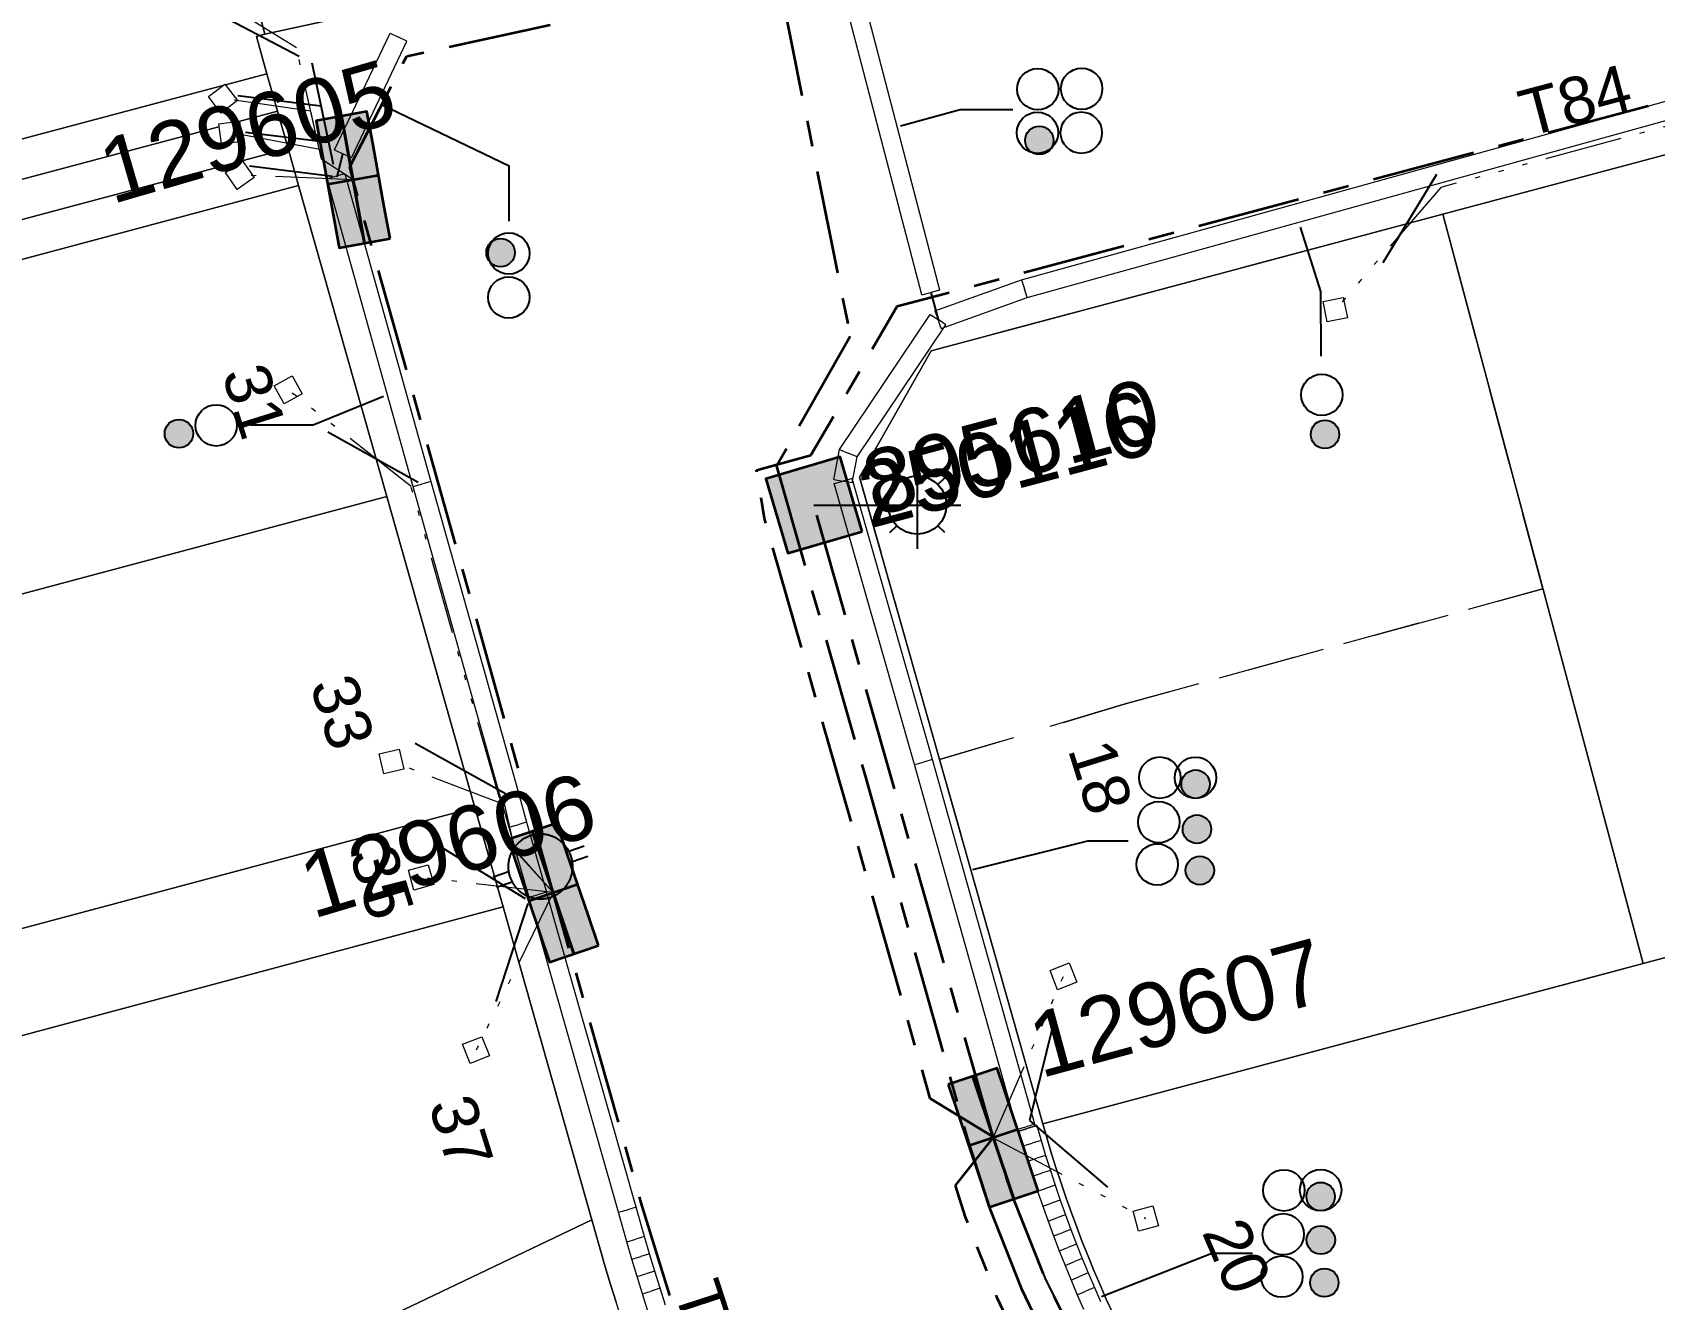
# Model space of a CAD drawing. Header units: metres. Extents: x 308278 to 310511, y 6271134 to 6272874.
# Drawn here: x 308946.9 to 309009.6, y 6272434.3 to 6272483.3 of the extents above; entities that cross this region are included whole.
import ezdxf
from ezdxf.enums import TextEntityAlignment as Align

# ---------------------------------------------------------------- set-up
doc = ezdxf.new("R2010")
doc.units = ezdxf.units.M
doc.set_wipeout_variables(frame=1)
for name, pattern in [('Cable Exist UG', [7, 4, -1, 1, -1]), ('Dash', [5, 3, -2]), ('DOT', [6.35, 0, -6.35]), ('PHANTOMX2', [6.6, 3, -0.75, 0.2, -0.75, 0.2, -0.75, 0.2, -0.75])]:
    doc.linetypes.add(name, pattern=pattern)
doc.layers.get('0').update_dxf_attribs({"color": 6})
for name, color, linetype, lineweight in [('_User Miscellaneous1', 30, 'Continuous', 13), ('_User_HV_Exist', 1, 'Continuous', 35), ('_User_LV_Exist', 5, 'Continuous', 35), ('_User_SL_Exist', 4, 'Continuous', 35), ('Cadastre Developer_SP_EXT', 98, 'Continuous', 15), ('Cadastre Land Parcels_SP_EXT', 118, 'Continuous', 15), ('Cadastre Roads_SP_EXT', 218, 'Continuous', 15), ('Mains_HV_EXT', 13, 'Continuous', 25), ('Mains_LV_EXT', 163, 'Continuous', 25), ('Mains_LV_SL_EXT', 135, 'Continuous', 25), ('Services_SP_EXT', 42, 'PHANTOMX2', 20)]:
    doc.layers.add(name, color=color, linetype=linetype, lineweight=lineweight)
for name, color, linetype in [('Duct_SP_EXT', 30, 'Continuous'), ('Equip_LV_EXT', 7, 'Continuous'), ('Equip_SP_SL_EXT', 7, 'Continuous'), ('SupportsUG_SP_LV_EXT', 7, 'Continuous'), ('SupportsUG_SP_LV_SL_EXT', 7, 'Continuous'), ('Trench_SP_EXT', 7, 'Continuous')]:
    doc.layers.add(name, color=color, linetype=linetype)
doc.styles.add('COLUMN_LABEL', font='arial.ttf', dxfattribs={"height": 2})
doc.styles.add('iecARIAL', font='arial.ttf', dxfattribs={"height": 2})
doc.styles.add('POLE_LABEL', font='arial.ttf', dxfattribs={"height": 2})
doc.styles.add('SL_LABEL', font='arial.ttf', dxfattribs={"height": 2})
doc.styles.get("Standard").update_dxf_attribs({"font": 'arial.ttf'})

# ---------------------------------------------------------------- blocks, each defined once
blk = doc.blocks.new('COLUMN_EXT')
blk.add_hatch(color=256).paths.add_polyline_path([(1.5, -1.5), (1.5, 1.5), (-1.5, 1.5), (-1.5, -1.5)])
blk.add_lwpolyline([(1.5, 1.5), (-1.5, 1.5), (-1.5, -1.5), (1.5, -1.5)], close=True)
at = {"flags": 9}
for tag, p in [('SUBURB', (-1.813, 1.8)), ('NOTES', (-1.813, 2)), ('STREETNAME', (-1.813, 1.6)), ('LOCATION', (-1.813, 1.4)), ('LEGEND', (-1.813, 1.2)), ('OWNED_BY', (-1.813, 0.6)), ('USAGE', (-1.813, 1)), ('STATE', (-1.813, 0.8)), ('COLUMN_TYPE', (-1.813, 0.4))]:
    blk.add_attdef(tag, text='', height=0.2, rotation=180, dxfattribs=at).set_placement(p, align=Align.MIDDLE_LEFT)
at = {"flags": 1}
blk.add_attdef('Z', (-1.813, 2.351), '', height=0.2, rotation=180, dxfattribs=at)
at = {"flags": 9}
for tag, style, p in [('STRUCTURE_PLANT_NUMBER', 'POLE_LABEL', (-1.813, -0.031)), ('STREET_CODE', 'COLUMN_LABEL', (-1.813, 0.2))]:
    blk.add_attdef(tag, text='', height=0.2, rotation=180, dxfattribs=dict(at, style=style)).set_placement(p, align=Align.MIDDLE_LEFT)
at = {"style": 'COLUMN_LABEL', "width": 0.9, "flags": 8}
blk.add_attdef('ASSET_NUM', text='', height=2, rotation=270, dxfattribs=at).set_placement((2, -4), align=Align.MIDDLE_LEFT)
blk = doc.blocks.new('PILLAR_EXT')
blk.add_hatch(color=256).paths.add_polyline_path([(-2.5, 1), (-2.5, -1), (2.5, -1), (2.5, 1)])
for p, q in [((0, 1), (0, -1)), ((-2.5, 0), (2.5, 0))]:
    blk.add_line(p, q)
at = {"ltscale": 10}
blk.add_line((2.5, 0), (-2.5, 0), dxfattribs=at)
blk.add_lwpolyline([(-2.5, -1), (-1.25, -1), (1.25, -1), (2.5, -1), (2.5, 1), (-2.5, 1)], close=True)
at = {"width": 0.9, "flags": 8}
blk.add_attdef('ASSET_NUM', text='', height=2, rotation=90, dxfattribs=at).set_placement((-2, 4), align=Align.MIDDLE_LEFT)
for tag, p, flags in [('OWNED_BY', (0, -0.2), 9), ('STATE', (0, -0.4), 9), ('SUPPORT_TYPE', (0, -0.6), 9), ('USAGE', (0, -0.8), 9), ('LEGEND', (0, -1), 9), ('LOCATION', (0, -1.2), 9), ('NOTES', (0, -1.4), 9), ('STREETNAME', (0, -1.8), 9), ('SUBURB', (0, -2), 1), ('PARENT', (0, -1.6), 9)]:
    blk.add_attdef(tag, p, '', height=0.2, dxfattribs=dict(flags=flags))
blk = doc.blocks.new('DUCT_EXT')
blk.add_circle((0, 0.8), 0.8)
at = {"flags": 1}
blk.add_attdef('Z', (0, 0), '', height=0.2, dxfattribs=at)
at = {"flags": 9}
for tag, p in [('DUCT_CODE', (0, 0)), ('XSECT_TYPE', (0, -0.2)), ('STATE', (0, -0.6)), ('FB_REFERENCE', (0, -0.4)), ('NOTES', (0, -0.8))]:
    blk.add_attdef(tag, text='', height=0.2, dxfattribs=at).set_placement(p, align=Align.MIDDLE_LEFT)
blk = doc.blocks.new('*U479')
at = {"transparency": 33554687, "flags": 9}
for tag, p in [('LRATECODE', (-7.4, 0)), ('LOUTREACHVOCAB', (-7.2, 0)), ('LOUTREACH', (-7, 0)), ('LANTNUMBER', (-6.6, 0)), ('LNEW', (-6.4, 0)), ('LMASTVOCAB', (-6.2, 0)), ('LMAST', (-6, 0)), ('LLAMPVOCAB', (-5.8, 0)), ('LLAMP', (-5.6, 0)), ('LEXIST', (-5.4, 0)), ('LCHARGE3PERCENT', (-5.2, 0)), ('LCHARGE3', (-5, 0)), ('LCHARGE2PERCENT', (-4.8, 0)), ('LCHARGE2', (-4.6, 0)), ('LCHARGE1PERCENT', (-4.4, 0)), ('LCHARGE1', (-4.2, 0)), ('LCATEGORY', (-4, 0)), ('LBRACKETVOCAB', (-3.8, 0)), ('LBRACKET', (-3.6, 0)), ('LKINGHEIGHT', (-3.4, 0)), ('CREPLACE', (-3.2, 0)), ('CREMOVE', (-3, 0)), ('CNUMBER', (-2.8, 0)), ('CNEW', (-2.6, 0)), ('CEXIST', (-2.4, 0)), ('USAGE', (-2.2, 0)), ('STATE', (-2, 0)), ('OWNED_BY', (-1.8, 0)), ('ORIENTATION', (-1.6, 0)), ('OPERATING_VOLTAGE', (-1.4, 0)), ('NO_PHASES', (-1.2, 0)), ('LANTERN_TYPE', (-1, 0)), ('LANTERN_PURPOSE', (-0.8, 0)), ('CONTROL_TYPE', (-0.6, 0)), ('CONSTRUCTED_VOLTAGE', (-0.4, 0))]:
    blk.add_attdef(tag, text='', height=0.001, rotation=270, dxfattribs=at).set_placement(p, align=Align.MIDDLE_LEFT)
at = {"transparency": 33554687, "style": 'SL_LABEL', "flags": 9}
blk.add_attdef('STREET_CODE', text='', height=0.001, rotation=270, dxfattribs=at).set_placement((0.001, 0), align=Align.MIDDLE_LEFT)
at = {"transparency": 33554687, "flags": 1}
blk.add_attdef('Z', (0, 0), '', height=0.001, rotation=270, dxfattribs=at)
at = {"transparency": 33554687, "width": 0.9}
blk.add_attdef('LNUMBER', text='', height=1, dxfattribs=at).set_placement((7, -1), align=Align.MIDDLE_LEFT)
at = {"transparency": 33554687, "flags": 9}
for tag, p in [('LREMOVE', (0, -7.6)), ('LREPLACE', (0, -7.8)), ('LTYPE', (0, -8)), ('LTYPEVOCAB', (0, -8.2)), ('LEGEND', (0, -8.4)), ('SUBURB', (0, -8.6)), ('STREETNAME', (0, -8.8)), ('LOCATION', (0, -9)), ('NOTES', (0, -9.2)), ('MAINTAINED_BY', (0, -9.863))]:
    blk.add_attdef(tag, text='', height=0.001, dxfattribs=at).set_placement(p, align=Align.MIDDLE_LEFT)
blk.add_attdef('OPERATED_BY', (0, -9.607), '', height=0.001, dxfattribs=at)
at = {"linetype": 'DOT', "transparency": 33554687}
blk.add_wipeout([(5.688, 0), (5.061, -1.061), (4, -1.688), (2.939, -1.061), (2.313, 0), (2.939, 1.061), (4, 1.687), (5.061, 1.061)], dxfattribs=at)
at = {"transparency": 33554687}
for p, q in [((4, 1.687), (4, 0)), ((2.939, 1.061), (3.205, 0.795)), ((5.061, 1.061), (4.795, 0.795)), ((0, 0), (4, 0)), ((4, 0), (5.688, 0)), ((4, 0), (4, -1.688)), ((2.939, -1.061), (3.205, -0.795)), ((5.061, -1.061), (4.795, -0.795))]:
    blk.add_line(p, q, dxfattribs=at)
blk.add_circle((4, 0), 1.125, dxfattribs=at)
blk = doc.blocks.new('CCP_EXT')
at = {"flags": 9}
for tag, p in [('OWNED_BY', (0, -1)), ('USAGE', (0, -1.2)), ('STATE', (0, -1.8)), ('LEGEND', (0, -1.4)), ('LIFE_SUPPORT', (0, -1.6)), ('NOTES', (0, -2))]:
    blk.add_attdef(tag, text='', height=0.2, dxfattribs=at).set_placement(p, align=Align.MIDDLE_LEFT)
at = {"transparency": 33554687}
blk.add_wipeout([(0, 0.566), (0.566, 0), (0, -0.566), (-0.566, 0)], dxfattribs=at)
blk.add_lwpolyline([(-0.566, 0), (0, 0.566), (0.566, 0), (0, -0.566), (-0.566, 0)])
at = {"flags": 1}
blk.add_attdef('Z', (0, 0), '', height=0.2, dxfattribs=at)
at = {"flags": 9}
for tag, p in [('CCP_TYPE', (0, 0)), ('OPERATING_VOLTAGE', (0, -0.6)), ('CONSTRUCTED_VOLTAGE', (0, -0.2)), ('NO_PHASES', (0, -0.4)), ('ORIENTATION', (0, -0.8))]:
    blk.add_attdef(tag, text='', height=0.2, dxfattribs=at).set_placement(p, align=Align.MIDDLE_LEFT)
blk = doc.blocks.new('LV_UG_LINKS_OPEN_EXT')
at = {"layer": 'Equip_LV_EXT'}
for tag, height, flags, p in [('ACTUAL_STATUS', 0.167, 9, (3.167, -1.667)), ('CONSTRUCTED_VOLTAGE', 0.167, 9, (3.167, -1.833)), ('OPERATING_VOLTAGE', 0.2, 9, (3, -2.6)), ('NO_PHASES', 0.167, 9, (3.167, -2)), ('ORIENTATION', 0.2, 9, (3, -2.8)), ('STATE', 0.2, 9, (3, -3)), ('SWITCH_TYPE', 0.2, 9, (3, -3.2)), ('OWNED_BY', 0.2, 9, (3, -3.8)), ('USAGE', 0.2, 9, (3, -3.4)), ('NOTES', 0.2, 9, (3, -3.6)), ('OPERATED_BY', 0.2, 9, (3, -4)), ('MAINTAINED_BY', 0.2, 9, (3, -4.2)), ('NUMBER_OF_PHASES', 0.2, 9, (3, -4.4)), ('TYPE', 0.2, 9, (3, -4.6)), ('Z', 0.2, 1, (3, -4.8))]:
    blk.add_attdef(tag, text='', height=height, dxfattribs=dict(at, flags=flags)).set_placement(p, align=Align.MIDDLE_LEFT)
at = {"transparency": 33554687}
blk.add_wipeout([(4, 1.25), (3.969, 1.25), (3.939, 1.248), (3.908, 1.247), (3.877, 1.244), (3.847, 1.241), (3.817, 1.236), (3.786, 1.232), (3.756, 1.226), (3.726, 1.22), (3.696, 1.213), (3.667, 1.205), (3.637, 1.196), (3.608, 1.187), (3.579, 1.177), (3.55, 1.166), (3.522, 1.155), (3.493, 1.143), (3.466, 1.13), (3.438, 1.117), (3.411, 1.102), (3.384, 1.088), (3.357, 1.072), (3.331, 1.056), (3.306, 1.039), (3.28, 1.022), (3.255, 1.004), (3.231, 0.985), (3.207, 0.966), (3.184, 0.947), (3.161, 0.926), (3.138, 0.905), (3.116, 0.884), (3.095, 0.862), (3.074, 0.839), (3.053, 0.816), (3.034, 0.793), (3.015, 0.769), (2.996, 0.745), (2.978, 0.72), (2.961, 0.694), (2.944, 0.669), (2.928, 0.643), (2.912, 0.616), (2.898, 0.589), (2.883, 0.562), (2.87, 0.534), (2.857, 0.507), (2.845, 0.478), (2.834, 0.45), (2.823, 0.421), (2.813, 0.392), (2.804, 0.363), (2.795, 0.333), (2.787, 0.304), (2.78, 0.274), (2.774, 0.244), (2.768, 0.214), (2.764, 0.183), (2.759, 0.153), (2.756, 0.123), (2.753, 0.092), (2.752, 0.061), (2.75, 0.031), (2.75, 0), (2.75, -0.031), (2.752, -0.061), (2.753, -0.092), (2.756, -0.123), (2.759, -0.153), (2.764, -0.183), (2.768, -0.214), (2.774, -0.244), (2.78, -0.274), (2.787, -0.304), (2.795, -0.333), (2.804, -0.363), (2.813, -0.392), (2.823, -0.421), (2.834, -0.45), (2.845, -0.478), (2.857, -0.507), (2.87, -0.534), (2.883, -0.562), (2.898, -0.589), (2.912, -0.616), (2.928, -0.643), (2.944, -0.669), (2.961, -0.694), (2.978, -0.72), (2.996, -0.745), (3.015, -0.769), (3.034, -0.793), (3.053, -0.816), (3.074, -0.839), (3.095, -0.862), (3.116, -0.884), (3.138, -0.905), (3.161, -0.926), (3.184, -0.947), (3.207, -0.966), (3.231, -0.985), (3.255, -1.004), (3.28, -1.022), (3.306, -1.039), (3.331, -1.056), (3.357, -1.072), (3.384, -1.088), (3.411, -1.102), (3.438, -1.117), (3.466, -1.13), (3.493, -1.143), (3.522, -1.155), (3.55, -1.166), (3.579, -1.177), (3.608, -1.187), (3.637, -1.196), (3.667, -1.205), (3.696, -1.213), (3.726, -1.22), (3.756, -1.226), (3.786, -1.232), (3.817, -1.236), (3.847, -1.241), (3.877, -1.244), (3.908, -1.247), (3.939, -1.248), (3.969, -1.25), (4, -1.25), (4.031, -1.25), (4.061, -1.248), (4.092, -1.247), (4.123, -1.244), (4.153, -1.241), (4.183, -1.236), (4.214, -1.232), (4.244, -1.226), (4.274, -1.22), (4.304, -1.213), (4.333, -1.205), (4.363, -1.196), (4.392, -1.187), (4.421, -1.177), (4.45, -1.166), (4.478, -1.155), (4.507, -1.143), (4.534, -1.13), (4.562, -1.117), (4.589, -1.102), (4.616, -1.088), (4.643, -1.072), (4.669, -1.056), (4.694, -1.039), (4.72, -1.022), (4.745, -1.004), (4.769, -0.985), (4.793, -0.966), (4.816, -0.947), (4.839, -0.926), (4.862, -0.905), (4.884, -0.884), (4.905, -0.862), (4.926, -0.839), (4.947, -0.816), (4.966, -0.793), (4.985, -0.769), (5.004, -0.745), (5.022, -0.72), (5.039, -0.694), (5.056, -0.669), (5.072, -0.643), (5.088, -0.616), (5.102, -0.589), (5.117, -0.562), (5.13, -0.534), (5.143, -0.507), (5.155, -0.478), (5.166, -0.45), (5.177, -0.421), (5.187, -0.392), (5.196, -0.363), (5.205, -0.333), (5.213, -0.304), (5.22, -0.274), (5.226, -0.244), (5.232, -0.214), (5.236, -0.183), (5.241, -0.153), (5.244, -0.123), (5.247, -0.092), (5.248, -0.061), (5.25, -0.031), (5.25, 0), (5.25, 0.031), (5.248, 0.061), (5.247, 0.092), (5.244, 0.123), (5.241, 0.153), (5.236, 0.183), (5.232, 0.214), (5.226, 0.244), (5.22, 0.274), (5.213, 0.304), (5.205, 0.333), (5.196, 0.363), (5.187, 0.392), (5.177, 0.421), (5.166, 0.45), (5.155, 0.478), (5.143, 0.507), (5.13, 0.534), (5.117, 0.562), (5.102, 0.589), (5.088, 0.616), (5.072, 0.643), (5.056, 0.669), (5.039, 0.694), (5.022, 0.72), (5.004, 0.745), (4.985, 0.769), (4.966, 0.793), (4.947, 0.816), (4.926, 0.839), (4.905, 0.862), (4.884, 0.884), (4.862, 0.905), (4.839, 0.926), (4.816, 0.947), (4.793, 0.966), (4.769, 0.985), (4.745, 1.004), (4.72, 1.022), (4.694, 1.039), (4.669, 1.056), (4.643, 1.072), (4.616, 1.088), (4.589, 1.102), (4.562, 1.117), (4.534, 1.13), (4.507, 1.143), (4.478, 1.155), (4.45, 1.166), (4.421, 1.177), (4.392, 1.187), (4.363, 1.196), (4.333, 1.205), (4.304, 1.213), (4.274, 1.22), (4.244, 1.226), (4.214, 1.232), (4.183, 1.236), (4.153, 1.241), (4.123, 1.244), (4.092, 1.247), (4.061, 1.248), (4.031, 1.25)], dxfattribs=at).dxf.layer = 'Equip_LV_EXT'
at = {"layer": 'Equip_LV_EXT'}
for p, q in [((3.792, 1.863), (3.792, 1.232)), ((4.208, 1.863), (4.208, 1.232)), ((3.792, -1.232), (3.792, -1.863)), ((4.208, -1.232), (4.208, -1.863))]:
    blk.add_line(p, q, dxfattribs=at)
at = {"layer": 'Equip_LV_EXT', "flags": 128}
blk.add_lwpolyline([(4, 1.25), (3.969, 1.25), (3.939, 1.248), (3.908, 1.247), (3.877, 1.244), (3.847, 1.241), (3.817, 1.236), (3.786, 1.232), (3.756, 1.226), (3.726, 1.22), (3.696, 1.213), (3.667, 1.205), (3.637, 1.196), (3.608, 1.187), (3.579, 1.177), (3.55, 1.166), (3.522, 1.155), (3.493, 1.143), (3.466, 1.13), (3.438, 1.117), (3.411, 1.102), (3.384, 1.088), (3.357, 1.072), (3.331, 1.056), (3.306, 1.039), (3.28, 1.022), (3.255, 1.004), (3.231, 0.985), (3.207, 0.966), (3.184, 0.947), (3.161, 0.926), (3.138, 0.905), (3.116, 0.884), (3.095, 0.862), (3.074, 0.839), (3.053, 0.816), (3.034, 0.793), (3.015, 0.769), (2.996, 0.745), (2.978, 0.72), (2.961, 0.694), (2.944, 0.669), (2.928, 0.643), (2.912, 0.616), (2.898, 0.589), (2.883, 0.562), (2.87, 0.534), (2.857, 0.507), (2.845, 0.478), (2.834, 0.45), (2.823, 0.421), (2.813, 0.392), (2.804, 0.363), (2.795, 0.333), (2.787, 0.304), (2.78, 0.274), (2.774, 0.244), (2.768, 0.214), (2.764, 0.183), (2.759, 0.153), (2.756, 0.123), (2.753, 0.092), (2.752, 0.061), (2.75, 0.031), (2.75, 0), (2.75, -0.031), (2.752, -0.061), (2.753, -0.092), (2.756, -0.123), (2.759, -0.153), (2.764, -0.183), (2.768, -0.214), (2.774, -0.244), (2.78, -0.274), (2.787, -0.304), (2.795, -0.333), (2.804, -0.363), (2.813, -0.392), (2.823, -0.421), (2.834, -0.45), (2.845, -0.478), (2.857, -0.507), (2.87, -0.534), (2.883, -0.562), (2.898, -0.589), (2.912, -0.616), (2.928, -0.643), (2.944, -0.669), (2.961, -0.694), (2.978, -0.72), (2.996, -0.745), (3.015, -0.769), (3.034, -0.793), (3.053, -0.816), (3.074, -0.839), (3.095, -0.862), (3.116, -0.884), (3.138, -0.905), (3.161, -0.926), (3.184, -0.947), (3.207, -0.966), (3.231, -0.985), (3.255, -1.004), (3.28, -1.022), (3.306, -1.039), (3.331, -1.056), (3.357, -1.072), (3.384, -1.088), (3.411, -1.102), (3.438, -1.117), (3.466, -1.13), (3.493, -1.143), (3.522, -1.155), (3.55, -1.166), (3.579, -1.177), (3.608, -1.187), (3.637, -1.196), (3.667, -1.205), (3.696, -1.213), (3.726, -1.22), (3.756, -1.226), (3.786, -1.232), (3.817, -1.236), (3.847, -1.241), (3.877, -1.244), (3.908, -1.247), (3.939, -1.248), (3.969, -1.25), (4, -1.25), (4.031, -1.25), (4.061, -1.248), (4.092, -1.247), (4.123, -1.244), (4.153, -1.241), (4.183, -1.236), (4.214, -1.232), (4.244, -1.226), (4.274, -1.22), (4.304, -1.213), (4.333, -1.205), (4.363, -1.196), (4.392, -1.187), (4.421, -1.177), (4.45, -1.166), (4.478, -1.155), (4.507, -1.143), (4.534, -1.13), (4.562, -1.117), (4.589, -1.102), (4.616, -1.088), (4.643, -1.072), (4.669, -1.056), (4.694, -1.039), (4.72, -1.022), (4.745, -1.004), (4.769, -0.985), (4.793, -0.966), (4.816, -0.947), (4.839, -0.926), (4.862, -0.905), (4.884, -0.884), (4.905, -0.862), (4.926, -0.839), (4.947, -0.816), (4.966, -0.793), (4.985, -0.769), (5.004, -0.745), (5.022, -0.72), (5.039, -0.694), (5.056, -0.669), (5.072, -0.643), (5.088, -0.616), (5.102, -0.589), (5.117, -0.562), (5.13, -0.534), (5.143, -0.507), (5.155, -0.478), (5.166, -0.45), (5.177, -0.421), (5.187, -0.392), (5.196, -0.363), (5.205, -0.333), (5.213, -0.304), (5.22, -0.274), (5.226, -0.244), (5.232, -0.214), (5.236, -0.183), (5.241, -0.153), (5.244, -0.123), (5.247, -0.092), (5.248, -0.061), (5.25, -0.031), (5.25, 0), (5.25, 0.031), (5.248, 0.061), (5.247, 0.092), (5.244, 0.123), (5.241, 0.153), (5.236, 0.183), (5.232, 0.214), (5.226, 0.244), (5.22, 0.274), (5.213, 0.304), (5.205, 0.333), (5.196, 0.363), (5.187, 0.392), (5.177, 0.421), (5.166, 0.45), (5.155, 0.478), (5.143, 0.507), (5.13, 0.534), (5.117, 0.562), (5.102, 0.589), (5.088, 0.616), (5.072, 0.643), (5.056, 0.669), (5.039, 0.694), (5.022, 0.72), (5.004, 0.745), (4.985, 0.769), (4.966, 0.793), (4.947, 0.816), (4.926, 0.839), (4.905, 0.862), (4.884, 0.884), (4.862, 0.905), (4.839, 0.926), (4.816, 0.947), (4.793, 0.966), (4.769, 0.985), (4.745, 1.004), (4.72, 1.022), (4.694, 1.039), (4.669, 1.056), (4.643, 1.072), (4.616, 1.088), (4.589, 1.102), (4.562, 1.117), (4.534, 1.13), (4.507, 1.143), (4.478, 1.155), (4.45, 1.166), (4.421, 1.177), (4.392, 1.187), (4.363, 1.196), (4.333, 1.205), (4.304, 1.213), (4.274, 1.22), (4.244, 1.226), (4.214, 1.232), (4.183, 1.236), (4.153, 1.241), (4.123, 1.244), (4.092, 1.247), (4.061, 1.248), (4.031, 1.25)], close=True, dxfattribs=at)
blk = doc.blocks.new('CABLE_LARGE_EXT')
h = blk.add_hatch(color=256)
edge = h.paths.add_edge_path()
edge.add_arc((0, 0.55), 0.55, 0, 360)
blk.add_circle((0, 0.55), 0.55)
at = {"flags": 1}
blk.add_attdef('Z', (0, 0), '', height=0.2, dxfattribs=at)
at = {"flags": 9}
for tag, p in [('COND_CODE', (0, 0)), ('XSECT_SIZE', (0, -0.6)), ('STATE', (0, -0.4)), ('FB_REFERENCE', (0, -0.2)), ('NOTES', (0, -0.8))]:
    blk.add_attdef(tag, text='', height=0.2, dxfattribs=at).set_placement(p, align=Align.MIDDLE_LEFT)

msp = doc.modelspace()

# ---------------------------------------------------------------- linework, layer by layer
at = {"layer": '_User Miscellaneous1'}
for p, q in [((308981.283, 6272473.166), (308977.798, 6272486.508)), ((308981.98, 6272473.348), (308978.495, 6272486.69)), ((308958.552, 6272478.772), (308960.702, 6272483.295)), ((308960.702, 6272483.295), (308961.027, 6272483.141)), ((308959.203, 6272478.463), (308961.352, 6272482.986)), ((308961.352, 6272482.986), (308961.027, 6272483.141)), ((308985.136, 6272473.75), (309016.954, 6272482.571)), ((308958.552, 6272478.772), (308958.877, 6272478.618)), ((308959.203, 6272478.463), (308958.877, 6272478.618)), ((308958.255, 6272477.658), (308958.601, 6272477.755)), ((308958.255, 6272477.658), (308961.588, 6272465.747)), ((308958.948, 6272477.852), (308958.601, 6272477.755)), ((308958.948, 6272477.852), (308962.281, 6272465.941)), ((308981.283, 6272473.166), (308981.632, 6272473.257)), ((308981.98, 6272473.348), (308981.632, 6272473.257)), ((308981.784, 6272472.549), (308985.136, 6272473.75)), ((308985.136, 6272473.75), (308985.245, 6272473.406)), ((308985.354, 6272473.063), (308985.245, 6272473.406)), ((308981.784, 6272472.549), (308981.905, 6272472.21)), ((308982.027, 6272471.871), (308985.354, 6272473.063)), ((308981.606, 6272472.41), (308981.905, 6272472.21)), ((308982.204, 6272472.009), (308981.905, 6272472.21)), ((308982.027, 6272471.871), (308981.905, 6272472.21)), ((308961.588, 6272465.747), (308961.934, 6272465.844)), ((308962.281, 6272465.941), (308961.934, 6272465.844)), ((308962.281, 6272465.941), (308965.667, 6272453.896)), ((308980.997, 6272454.992), (308981.343, 6272455.09)), ((308984.963, 6272440.886), (308980.997, 6272454.992)), ((308981.69, 6272455.188), (308981.343, 6272455.09)), ((308985.655, 6272441.085), (308981.69, 6272455.188)), ((308964.974, 6272453.702), (308965.32, 6272453.799)), ((308965.667, 6272453.896), (308965.32, 6272453.799)), ((308984.963, 6272440.886), (308985.309, 6272440.985)), ((308984.987, 6272440.804), (308984.963, 6272440.886)), ((308984.987, 6272440.804), (308985.333, 6272440.905)), ((308985.035, 6272440.825), (308985.381, 6272440.926)), ((308985.035, 6272440.825), (308985.204, 6272440.242)), ((308985.655, 6272441.085), (308985.309, 6272440.985)), ((308985.678, 6272441.006), (308985.333, 6272440.905)), ((308985.727, 6272441.026), (308985.381, 6272440.926)), ((308985.678, 6272441.006), (308985.655, 6272441.085)), ((308985.727, 6272441.026), (308985.894, 6272440.447)), ((308985.204, 6272440.242), (308985.549, 6272440.344)), ((308985.204, 6272440.242), (308985.382, 6272439.657)), ((308985.894, 6272440.447), (308985.549, 6272440.344)), ((308986.069, 6272439.87), (308985.726, 6272439.763)), ((308985.894, 6272440.447), (308986.069, 6272439.87)), ((308986.069, 6272439.87), (308986.251, 6272439.293)), ((308985.382, 6272439.657), (308985.726, 6272439.763)), ((308985.382, 6272439.657), (308985.566, 6272439.072)), ((308986.251, 6272439.293), (308985.909, 6272439.182)), ((308986.251, 6272439.293), (308986.44, 6272438.719)), ((308985.566, 6272439.072), (308985.909, 6272439.182)), ((308985.566, 6272439.072), (308985.757, 6272438.49)), ((308985.757, 6272438.49), (308986.099, 6272438.604)), ((308986.44, 6272438.719), (308986.099, 6272438.604)), ((308986.44, 6272438.719), (308986.636, 6272438.147)), ((308985.757, 6272438.49), (308985.957, 6272437.909)), ((308985.957, 6272437.909), (308986.296, 6272438.028)), ((308986.636, 6272438.147), (308986.296, 6272438.028)), ((308986.636, 6272438.147), (308986.84, 6272437.579)), ((308969.537, 6272437.674), (308969.883, 6272437.772)), ((308969.859, 6272436.537), (308969.537, 6272437.674)), ((308970.23, 6272437.871), (308969.883, 6272437.772)), ((308970.551, 6272436.736), (308970.23, 6272437.871)), ((308985.957, 6272437.909), (308986.163, 6272437.333)), ((308986.163, 6272437.333), (308986.501, 6272437.456)), ((308986.84, 6272437.579), (308986.501, 6272437.456)), ((308986.84, 6272437.579), (308987.049, 6272437.011)), ((308970.551, 6272436.736), (308970.205, 6272436.636)), ((308970.746, 6272436.066), (308970.551, 6272436.736)), ((308986.163, 6272437.333), (308986.375, 6272436.758)), ((308986.375, 6272436.758), (308986.712, 6272436.885)), ((308986.375, 6272436.758), (308986.594, 6272436.185)), ((308987.049, 6272437.011), (308986.712, 6272436.885)), ((308987.049, 6272437.011), (308987.265, 6272436.447)), ((308969.859, 6272436.537), (308970.205, 6272436.636)), ((308970.055, 6272435.862), (308969.859, 6272436.537)), ((308986.594, 6272436.185), (308986.929, 6272436.316)), ((308986.594, 6272436.185), (308986.82, 6272435.617)), ((308987.265, 6272436.447), (308986.929, 6272436.316)), ((308987.265, 6272436.447), (308987.487, 6272435.887)), ((308970.055, 6272435.862), (308970.4, 6272435.964)), ((308970.257, 6272435.189), (308970.055, 6272435.862)), ((308970.746, 6272436.066), (308970.4, 6272435.964)), ((308970.945, 6272435.4), (308970.746, 6272436.066)), ((308986.82, 6272435.617), (308987.153, 6272435.752)), ((308986.82, 6272435.617), (308987.052, 6272435.05)), ((308987.487, 6272435.887), (308987.153, 6272435.752)), ((308987.487, 6272435.887), (308987.717, 6272435.328)), ((308970.257, 6272435.189), (308970.601, 6272435.294)), ((308970.466, 6272434.52), (308970.257, 6272435.189)), ((308970.945, 6272435.4), (308970.601, 6272435.294)), ((308971.152, 6272434.738), (308970.945, 6272435.4)), ((308987.052, 6272435.05), (308987.384, 6272435.189)), ((308987.052, 6272435.05), (308987.292, 6272434.486)), ((308987.717, 6272435.328), (308987.384, 6272435.189)), ((308987.717, 6272435.328), (308987.953, 6272434.771)), ((308970.466, 6272434.52), (308970.809, 6272434.629)), ((308970.681, 6272433.853), (308970.466, 6272434.52)), ((308971.152, 6272434.738), (308970.809, 6272434.629)), ((308971.365, 6272434.078), (308971.152, 6272434.738)), ((308987.292, 6272434.486), (308987.623, 6272434.628)), ((308987.292, 6272434.486), (308987.538, 6272433.925)), ((308987.953, 6272434.771), (308987.623, 6272434.628)), ((308987.953, 6272434.771), (308988.196, 6272434.218))]:
    msp.add_line(p, q, dxfattribs=at)
at = {"layer": '_User_LV_Exist', "linetype": 'Cable Exist UG', "flags": 128}
msp.add_lwpolyline([(308959.27, 6272477.623), (308959.148, 6272478.114), (308961.351, 6272482.406), (308961.351, 6272482.406), (308970.811, 6272484.463), (308981.432, 6272487.218), (308981.916, 6272485.381), (308981.916, 6272485.381), (308986.787, 6272486.675), (308986.299, 6272488.647)], dxfattribs=at)
at = {"layer": 'Cadastre Land Parcels_SP_EXT', "linetype": 'Continuous'}
for points in [[(308970.379, 6272486.409), (308962.447, 6272516.083), (308948.153, 6272512.267), (308955.861, 6272483.255), (308970.379, 6272486.409)], [(308955.936, 6272481.723), (308955.527, 6272483.166), (308955.861, 6272483.255), (308948.153, 6272512.267), (308948.113, 6272512.238), (308945.56, 6272510.31), (308932.079, 6272506.488), (308939.824, 6272477.432), (308955.936, 6272481.723)], [(308932.079, 6272506.488), (308916.687, 6272502.124), (308924.756, 6272471.856), (308956.346, 6272480.28), (308955.936, 6272481.723), (308939.824, 6272477.432), (308932.079, 6272506.488)], [(308916.687, 6272502.124), (308901.288, 6272497.758), (308909.304, 6272467.725), (308925.147, 6272470.4), (308956.755, 6272478.836), (308956.346, 6272480.28), (308924.756, 6272471.856), (308916.687, 6272502.124)], [(308901.288, 6272497.758), (308883.289, 6272492.656), (308889.821, 6272468.226), (308891.63, 6272461.456), (308909.701, 6272466.27), (308910.087, 6272464.821), (308922.395, 6272468.108), (308957.164, 6272477.393), (308956.755, 6272478.836), (308925.147, 6272470.4), (308909.304, 6272467.725), (308901.288, 6272497.758)], [(309017.157, 6272449.422), (309025.321, 6272451.607), (309017.567, 6272480.597), (309001.436, 6272476.287), (309009.187, 6272447.296), (309017.157, 6272449.422)], [(308960.574, 6272465.365), (308957.164, 6272477.393), (308922.395, 6272468.108), (308925.799, 6272456.077), (308960.574, 6272465.365)], [(309009.187, 6272447.296), (309001.436, 6272476.287), (308981.642, 6272471), (308978.867, 6272466.119), (308985.957, 6272441.092), (309009.187, 6272447.296)], [(308922.395, 6272468.108), (308910.087, 6272464.821), (308909.701, 6272466.27), (308891.63, 6272461.456), (308892.824, 6272456.996), (308917.871, 6272437.132), (308918.067, 6272436.923), (308965.077, 6272449.488), (308963.984, 6272453.337), (308929.203, 6272444.048), (308925.799, 6272456.077), (308922.395, 6272468.108)], [(308963.984, 6272453.337), (308960.574, 6272465.365), (308925.799, 6272456.077), (308929.203, 6272444.048), (308963.984, 6272453.337)], [(308968.509, 6272437.383), (308965.077, 6272449.488), (308918.067, 6272436.923), (308933.345, 6272420.598), (308968.509, 6272437.383)], [(308972.848, 6272425.572), (308972.541, 6272426.23), (308972.245, 6272426.879), (308971.956, 6272427.53), (308971.675, 6272428.185), (308971.399, 6272428.841), (308971.13, 6272429.502), (308970.869, 6272430.165), (308970.615, 6272430.83), (308970.366, 6272431.499), (308970.126, 6272432.169), (308969.893, 6272432.843), (308969.666, 6272433.518), (308969.447, 6272434.196), (308969.235, 6272434.876), (308969.03, 6272435.559), (308968.831, 6272436.243), (308968.509, 6272437.383), (308933.345, 6272420.598), (308946.965, 6272406.045), (308972.848, 6272425.572)]]:
    msp.add_lwpolyline(points, close=True, dxfattribs=at)
msp.add_lwpolyline([(308997.616, 6272419.994), (309024.215, 6272440.083), (309024.215, 6272440.083), (309017.157, 6272449.422), (309009.187, 6272447.296), (308985.957, 6272441.092), (308986.124, 6272440.515), (308986.299, 6272439.94), (308986.48, 6272439.366), (308986.667, 6272438.795), (308986.863, 6272438.226), (308987.065, 6272437.66), (308987.273, 6272437.096), (308987.488, 6272436.534), (308987.71, 6272435.977), (308987.938, 6272435.42), (308988.174, 6272434.866), (308988.415, 6272434.316), (308988.664, 6272433.768)], dxfattribs=at)
at = {"layer": 'Duct_SP_EXT'}
for points in [[(308965.308, 6272476.021), (308965.305, 6272478.145), (308960.344, 6272480.526)], [(308984.795, 6272480.327), (308982.76, 6272480.326), (308980.452, 6272479.693)], [(308996.724, 6272470.798), (308996.72, 6272473.3), (308995.926, 6272475.79)], [(308955.303, 6272468.142), (308957.731, 6272468.145), (308960.442, 6272469.248)], [(308989.257, 6272452.03), (308987.69, 6272452.034), (308983.233, 6272450.918)], [(308994.075, 6272436.082), (308992.505, 6272436.086), (308988.229, 6272434.408)]]:
    msp.add_lwpolyline(points, dxfattribs=at)
at = {"layer": 'Trench_SP_EXT', "linetype": 'Cable Exist UG'}
for points in [[(308958.653, 6272477.733), (308958.877, 6272478.618)], [(309001.195, 6272477.828), (308998.916, 6272474.083)], [(308981.632, 6272473.257), (308981.905, 6272472.21)], [(308958.291, 6272467.87), (308961.934, 6272465.844)], [(308964.804, 6272445.825), (308966.14, 6272449.91)], [(308986.327, 6272444.779), (308985.448, 6272441.231), (308988.456, 6272438.652)]]:
    msp.add_lwpolyline(points, dxfattribs=at)

# ---------------------------------------------------------------- block references
at = {"layer": 'Duct_SP_EXT'}
for p in [(308985.764, 6272480.325), (308987.461, 6272480.338), (308985.753, 6272478.64), (308987.449, 6272478.642), (308965.297, 6272473.968), (308965.294, 6272472.267), (308990.447, 6272451.969), (308995.263, 6272436.023)]:
    msp.add_blockref('DUCT_EXT', p, dxfattribs=at)
for name, p, rotation in [('CABLE_LARGE_EXT', (308985.275, 6272479.139), 270.4568547504928), ('CABLE_LARGE_EXT', (308964.428, 6272474.798), 270.4568547504928), ('DUCT_EXT', (308995.955, 6272469.294), 270.4568547504928), ('DUCT_EXT', (308953.174, 6272468.112), 270.4568547504928), ('CABLE_LARGE_EXT', (308951.981, 6272467.793), 270.4568547504928), ('CABLE_LARGE_EXT', (308996.326, 6272467.767), 270.4568547504928), ('DUCT_EXT', (308990.483, 6272453.689), 359.8980503015113), ('DUCT_EXT', (308991.874, 6272453.688), 0.4568548502752349), ('CABLE_LARGE_EXT', (308991.874, 6272453.688), 0.4568548502752349), ('CABLE_LARGE_EXT', (308991.921, 6272451.945), 359.8885296415959), ('DUCT_EXT', (308989.587, 6272451.124), 270.4568547504928), ('CABLE_LARGE_EXT', (308991.486, 6272450.895), 270.4568547504928), ('DUCT_EXT', (308995.283, 6272437.723), 359.7815209288528), ('DUCT_EXT', (308996.717, 6272437.732), 0.4568548502752349), ('CABLE_LARGE_EXT', (308996.717, 6272437.732), 0.4568548502752349), ('CABLE_LARGE_EXT', (308996.717, 6272436.053), 0.09847590166248209), ('DUCT_EXT', (308994.406, 6272435.179), 270.4568547504928), ('CABLE_LARGE_EXT', (308996.305, 6272434.948), 270.4568547504928)]:
    msp.add_blockref(name, p, dxfattribs=dict(at, rotation=rotation))
at = {"layer": 'SupportsUG_SP_LV_EXT'}
ref = msp.add_blockref('PILLAR_EXT', (308959.27, 6272477.623), dxfattribs=dict(at, rotation=100.3159734971333))
ref.add_attrib('ASSET_NUM', '129605', dxfattribs={"layer": '0', "height": 2.5, "rotation": 16.23188, "style": 'iecARIAL'}).set_placement((308960.77, 6272481.123), align=Align.MIDDLE_RIGHT)
ref = msp.add_blockref('PILLAR_EXT', (308967.014, 6272450.044), dxfattribs=dict(at, rotation=108.7147227436913))
ref.add_attrib('ASSET_NUM', '129606', dxfattribs={"layer": '0', "height": 2.5, "rotation": 16.59453, "style": 'iecARIAL'}).set_placement((308968.514, 6272453.544), align=Align.MIDDLE_RIGHT)
ref = msp.add_blockref('PILLAR_EXT', (308984.043, 6272440.56), dxfattribs=dict(at, rotation=288.4959063576272))
ref.add_attrib('ASSET_NUM', '129607', dxfattribs={"layer": '0', "height": 2.5, "rotation": 15.16604, "style": 'iecARIAL'}).set_placement((308985.543, 6272444.06), align=Align.MIDDLE_LEFT)
at = {"layer": 'SupportsUG_SP_LV_SL_EXT'}
ref = msp.add_blockref('COLUMN_EXT', (308977.103, 6272465.033), dxfattribs=dict(at, rotation=286.3903094006349))
ref.add_attrib('ASSET_NUM', '895610', dxfattribs={"layer": '0', "height": 2.5, "rotation": 15.001, "style": 'COLUMN_LABEL'}).set_placement((308979.103, 6272465.783), align=Align.MIDDLE_LEFT)

# ---------------------------------------------------------------- texts
at = {"layer": 'Cadastre Land Parcels_SP_EXT'}
for s, rotation, p in [('31', 287.40149, (308954.179, 6272470.126)), ('33', 287.40578, (308957.589, 6272458.098)), ('18', 287.39024, (308986.918, 6272455.589)), ('35', 287.41771, (308959.116, 6272451.519)), ('37', 287.40385, (308962.177, 6272441.841)), ('20', 293.29574, (308992.096, 6272436.911))]:
    msp.add_text(s, height=1.8, rotation=rotation, dxfattribs=at).set_placement(p)
at = {"layer": 'Mains_LV_EXT'}
for rotation, p in [(14.86079, (309004.693, 6272479.269)), (288.07227, (308971.664, 6272434.67))]:
    msp.add_text('T84', height=1.8, rotation=rotation, dxfattribs=at).set_placement(p)

# ---------------------------------------------------------------- next in the draw order: block references
at = {"layer": 'Equip_SP_SL_EXT'}
ref = msp.add_blockref('*U479', (308977.103, 6272465.033), dxfattribs=at)
ref.add_attrib('ASSET_NUM', '250116', dxfattribs={"layer": '0', "height": 2.5, "rotation": 15.001, "style": 'iecARIAL'}).set_placement((308978.603, 6272466.533), align=Align.TOP_LEFT)
at = {"layer": 'Services_SP_EXT'}
for p, rotation in [((308954.523, 6272479.442), 322.3159736388231), ((308997.273, 6272472.595), 56.43415250786918), ((308956.758, 6272469.494), 343.8917256973799), ((308960.755, 6272455.115), 58.31597374105357), ((308961.904, 6272450.628), 330.714723166751), ((308986.757, 6272446.801), 246.4959061445206), ((308964.029, 6272443.949), 66.71472310780322), ((308989.943, 6272437.435), 150.4959063848103)]:
    msp.add_blockref('CCP_EXT', p, dxfattribs=dict(at, rotation=rotation))

# ---------------------------------------------------------------- next in the draw order: linework, layer by layer
at = {"layer": '_User Miscellaneous1'}
for p, q in [((308985.354, 6272473.063), (309017.146, 6272481.877)), ((308978.093, 6272467.18), (308981.606, 6272472.41)), ((308978.774, 6272466.902), (308982.204, 6272472.009)), ((308977.878, 6272466.03), (308978.093, 6272467.18)), ((308978.093, 6272467.18), (308978.433, 6272467.041)), ((308978.774, 6272466.902), (308978.433, 6272467.041)), ((308978.586, 6272465.898), (308978.774, 6272466.902)), ((308961.588, 6272465.747), (308964.974, 6272453.702)), ((308977.878, 6272466.03), (308978.232, 6272465.964)), ((308977.886, 6272465.865), (308978.232, 6272465.964)), ((308980.997, 6272454.992), (308977.886, 6272465.865)), ((308978.578, 6272466.063), (308978.232, 6272465.964)), ((308978.586, 6272465.898), (308978.232, 6272465.964)), ((308981.69, 6272455.188), (308978.578, 6272466.063))]:
    msp.add_line(p, q, dxfattribs=at)
at = {"layer": '_User_HV_Exist', "linetype": 'Cable Exist UG'}
msp.add_lwpolyline([(309092.123, 6272529.149), (309090.5, 6272527.861), (309094.376, 6272522.797), (309094.376, 6272522.797), (309088.485, 6272518.365), (309075.167, 6272512.949), (309067.073, 6272509.838), (309062.28, 6272508.001), (309052.788, 6272505.311), (308975.853, 6272484.799), (308978.509, 6272471.562), (308978.509, 6272471.562), (308975.652, 6272466.541), (308979.105, 6272454.466), (308983.081, 6272440.378), (308983.91, 6272437.814), (308985.126, 6272434.734), (308986.692, 6272431.459), (308987.783, 6272429.336), (308990.189, 6272425.397), (308995.104, 6272418.025), (309021.84, 6272383.259), (309032.63, 6272369.079), (309033.174, 6272368.345)], dxfattribs=at)
at = {"layer": '_User_LV_Exist', "linetype": 'Cable Exist UG', "flags": 128}
for points in [[(308984.034, 6272440.588), (308981.603, 6272442.079), (308981.603, 6272442.079), (308975.189, 6272464.521), (308974.883, 6272466.385), (308976.987, 6272466.965), (308976.987, 6272466.965), (308980.327, 6272472.728), (309017.139, 6272482.556)], [(308981.199, 6272415.93), (308990.657, 6272423.129), (308990.657, 6272423.129), (308989.355, 6272424.829), (308986.91, 6272428.832), (308985.781, 6272430.998), (308984.204, 6272434.343), (308982.97, 6272437.49), (308982.58, 6272438.716), (308984.042, 6272440.558)]]:
    msp.add_lwpolyline(points, dxfattribs=at)
at = {"layer": '_User_SL_Exist', "linetype": 'Cable Exist UG', "flags": 128}
for points in [[(308984.034, 6272440.588), (308977.103, 6272465.033)], [(308996.99, 6272417.515), (308995.023, 6272419.86), (308995.023, 6272419.86), (308991.03, 6272425.982), (308988.649, 6272429.847), (308987.627, 6272431.957), (308986.046, 6272435.133), (308984.846, 6272438.144), (308984.034, 6272440.588)]]:
    msp.add_lwpolyline(points, dxfattribs=at)
at = {"layer": 'Cadastre Developer_SP_EXT', "linetype": 'Dash'}
for points in [[(309001.434, 6272476.287), (308981.642, 6272471), (308978.867, 6272466.118), (308981.965, 6272455.186), (308989.108, 6272457.332), (309005.312, 6272461.791), (309001.434, 6272476.287)], [(309005.312, 6272461.791), (308989.108, 6272457.332), (308981.965, 6272455.186), (308985.958, 6272441.093), (309009.186, 6272447.295), (309005.312, 6272461.791)]]:
    msp.add_lwpolyline(points, close=True, dxfattribs=at)
at = {"layer": 'Cadastre Roads_SP_EXT', "linetype": 'Continuous'}
msp.add_lwpolyline([(308988.664, 6272433.768), (308988.415, 6272434.316), (308988.174, 6272434.866), (308987.938, 6272435.42), (308987.71, 6272435.977), (308987.488, 6272436.534), (308987.273, 6272437.096), (308987.065, 6272437.66), (308986.863, 6272438.226), (308986.667, 6272438.795), (308986.48, 6272439.366), (308986.299, 6272439.94), (308986.124, 6272440.515), (308985.957, 6272441.092), (308978.867, 6272466.119), (308981.642, 6272471), (309001.436, 6272476.287), (309017.567, 6272480.597), (309033.7, 6272484.906), (309048.191, 6272488.776)], dxfattribs=at)
at = {"layer": 'Mains_HV_EXT', "linetype": 'Cable Exist UG'}
msp.add_lwpolyline([(309092.123, 6272529.149), (309090.5, 6272527.861), (309094.376, 6272522.797), (309094.376, 6272522.797), (309088.485, 6272518.365), (309075.167, 6272512.949), (309067.073, 6272509.838), (309062.28, 6272508.001), (309052.788, 6272505.311), (308975.853, 6272484.799), (308978.509, 6272471.562), (308978.509, 6272471.562), (308975.652, 6272466.541), (308979.105, 6272454.466), (308983.081, 6272440.378), (308983.91, 6272437.814), (308985.126, 6272434.734), (308986.692, 6272431.459), (308987.783, 6272429.336), (308990.189, 6272425.397), (308995.104, 6272418.025), (309021.84, 6272383.259), (309032.63, 6272369.079), (309033.174, 6272368.345)], dxfattribs=at)
at = {"layer": 'Mains_LV_SL_EXT', "linetype": 'Cable Exist UG'}
for points in [[(308984.034, 6272440.588), (308977.103, 6272465.033)], [(308996.99, 6272417.515), (308995.023, 6272419.86), (308995.023, 6272419.86), (308991.03, 6272425.982), (308988.649, 6272429.847), (308987.627, 6272431.957), (308986.046, 6272435.133), (308984.846, 6272438.144), (308984.034, 6272440.588)]]:
    msp.add_lwpolyline(points, dxfattribs=at)
at = {"layer": 'Services_SP_EXT'}
for points in [[(309016.786, 6272482.763), (309014.691, 6272480.941), (309001.36, 6272477.327), (308997.273, 6272472.595)], [(308984.043, 6272440.56), (308986.757, 6272446.801)], [(308984.043, 6272440.56), (308989.943, 6272437.435)]]:
    msp.add_lwpolyline(points, dxfattribs=at)
at = {"layer": 'Trench_SP_EXT', "linetype": 'Cable Exist UG'}
for points in [[(308958.323, 6272479.068), (308955.109, 6272479.446)], [(308961.677, 6272455.825), (308965.32, 6272453.799)], [(308965.944, 6272449.8), (308962.78, 6272451.736)]]:
    msp.add_lwpolyline(points, dxfattribs=at)

# ---------------------------------------------------------------- next in the draw order: block references
at = {"layer": '_User_LV_Exist'}
ref = msp.add_blockref('PILLAR_EXT', (308984.043, 6272440.56), dxfattribs=dict(at, rotation=288.4959063576272))
ref.add_attrib('ASSET_NUM', '129607', dxfattribs={"layer": '0', "height": 2.5, "rotation": 15.16604, "style": 'iecARIAL'}).set_placement((308985.543, 6272444.06), align=Align.MIDDLE_LEFT)
at = {"layer": '_User_SL_Exist'}
ref = msp.add_blockref('COLUMN_EXT', (308977.103, 6272465.033), dxfattribs=dict(at, rotation=286.3903094006349))
ref.add_attrib('ASSET_NUM', '895610', dxfattribs={"layer": '0', "height": 2.5, "rotation": 15.001, "style": 'COLUMN_LABEL'}).set_placement((308979.103, 6272465.783), align=Align.MIDDLE_LEFT)
at = {"layer": 'Services_SP_EXT'}
for p, rotation in [((308954.231, 6272480.763), 352.2093948844553), ((308954.886, 6272477.803), 350.0706846568082)]:
    msp.add_blockref('CCP_EXT', p, dxfattribs=dict(at, rotation=rotation))

# ---------------------------------------------------------------- next in the draw order: linework, layer by layer
at = {"layer": 'Cadastre Roads_SP_EXT', "linetype": 'Continuous'}
msp.add_lwpolyline([(309060.067, 6272510.378), (309037.199, 6272504.256), (309022.935, 6272500.453), (309008.687, 6272496.646), (308996.614, 6272493.42), (308984.54, 6272490.193), (308970.379, 6272486.409), (308955.861, 6272483.255), (308955.527, 6272483.166), (308955.936, 6272481.723), (308956.346, 6272480.28), (308956.755, 6272478.836), (308957.164, 6272477.393), (308960.574, 6272465.365), (308963.984, 6272453.337), (308965.077, 6272449.488), (308968.509, 6272437.383), (308968.831, 6272436.243), (308969.03, 6272435.559), (308969.235, 6272434.876), (308969.447, 6272434.196)], dxfattribs=at)
at = {"layer": 'Services_SP_EXT'}
for points in [[(308959.27, 6272477.623), (308958.047, 6272478.414), (308958.047, 6272478.414), (308957.077, 6272482.726), (308952.496, 6272485.547)], [(308959.27, 6272477.623), (308958.047, 6272478.414), (308957.635, 6272480.268), (308954.231, 6272480.763)], [(308959.27, 6272477.623), (308958.047, 6272478.414), (308957.985, 6272478.791), (308954.523, 6272479.442)], [(308959.27, 6272477.623), (308954.886, 6272477.803)]]:
    msp.add_lwpolyline(points, dxfattribs=at)
at = {"layer": 'Trench_SP_EXT', "linetype": 'Cable Exist UG'}
for points in [[(308953.638, 6272484.26), (308957.671, 6272482.141), (308958.601, 6272477.755)], [(308954.805, 6272480.877), (308958.022, 6272480.483)], [(308958.477, 6272477.747), (308955.26, 6272478.14)]]:
    msp.add_lwpolyline(points, dxfattribs=at)

# ---------------------------------------------------------------- next in the draw order: block references
at = {"layer": '_User_LV_Exist'}
ref = msp.add_blockref('PILLAR_EXT', (308959.27, 6272477.623), dxfattribs=dict(at, rotation=100.3159734971333))
ref.add_attrib('ASSET_NUM', '129605', dxfattribs={"layer": '0', "height": 2.5, "rotation": 16.23188, "style": 'iecARIAL'}).set_placement((308960.77, 6272481.123), align=Align.MIDDLE_RIGHT)

# ---------------------------------------------------------------- next in the draw order: block references
at = {"layer": 'Equip_LV_EXT', "rotation": 108.7147227121041}
msp.add_blockref('LV_UG_LINKS_OPEN_EXT', (308967.804, 6272447.264), dxfattribs=at)

# ---------------------------------------------------------------- next in the draw order: linework, layer by layer
at = {"layer": '_User Miscellaneous1'}
for p, q in [((308964.974, 6272453.702), (308965.293, 6272452.568)), ((308965.667, 6272453.896), (308965.985, 6272452.764)), ((308965.293, 6272452.568), (308965.639, 6272452.666)), ((308965.293, 6272452.568), (308966.065, 6272449.86)), ((308965.985, 6272452.764), (308965.639, 6272452.666)), ((308965.985, 6272452.764), (308966.758, 6272450.058)), ((308966.065, 6272449.86), (308966.412, 6272449.959)), ((308966.065, 6272449.86), (308966.412, 6272449.959)), ((308966.758, 6272450.058), (308966.412, 6272449.959)), ((308966.758, 6272450.058), (308966.412, 6272449.959)), ((308970.23, 6272437.871), (308966.758, 6272450.058)), ((308969.537, 6272437.674), (308966.065, 6272449.86))]:
    msp.add_line(p, q, dxfattribs=at)
at = {"layer": '_User_LV_Exist', "linetype": 'Cable Exist UG', "flags": 128}
for points in [[(308967.014, 6272450.043), (308959.27, 6272477.623)], [(308981.199, 6272415.93), (308979.738, 6272418.302), (308979.738, 6272418.302), (308978.62, 6272420.146), (308976.425, 6272423.992), (308974.688, 6272426.437), (308973.988, 6272427.797), (308973.988, 6272427.797), (308973.099, 6272429.944), (308971.929, 6272433.176), (308970.422, 6272438.041), (308967.014, 6272450.043)]]:
    msp.add_lwpolyline(points, dxfattribs=at)
at = {"layer": 'Services_SP_EXT'}
for points in [[(308967.014, 6272450.043), (308965.525, 6272451.715), (308965.138, 6272453.444), (308964.922, 6272453.743), (308964.922, 6272453.743), (308961.515, 6272465.749), (308956.758, 6272469.494)], [(308967.014, 6272450.043), (308965.543, 6272451.656), (308965.138, 6272453.444), (308960.755, 6272455.115)], [(308967.014, 6272450.043), (308961.904, 6272450.628)], [(308967.014, 6272450.043), (308964.029, 6272443.949)]]:
    msp.add_lwpolyline(points, dxfattribs=at)

# ---------------------------------------------------------------- next in the draw order: block references
at = {"layer": '_User_LV_Exist'}
ref = msp.add_blockref('PILLAR_EXT', (308967.014, 6272450.044), dxfattribs=dict(at, rotation=108.7147227436913))
ref.add_attrib('ASSET_NUM', '129606', dxfattribs={"layer": '0', "height": 2.5, "rotation": 16.59453, "style": 'iecARIAL'}).set_placement((308968.514, 6272453.544), align=Align.MIDDLE_RIGHT)

doc.saveas('drawing.dxf')
